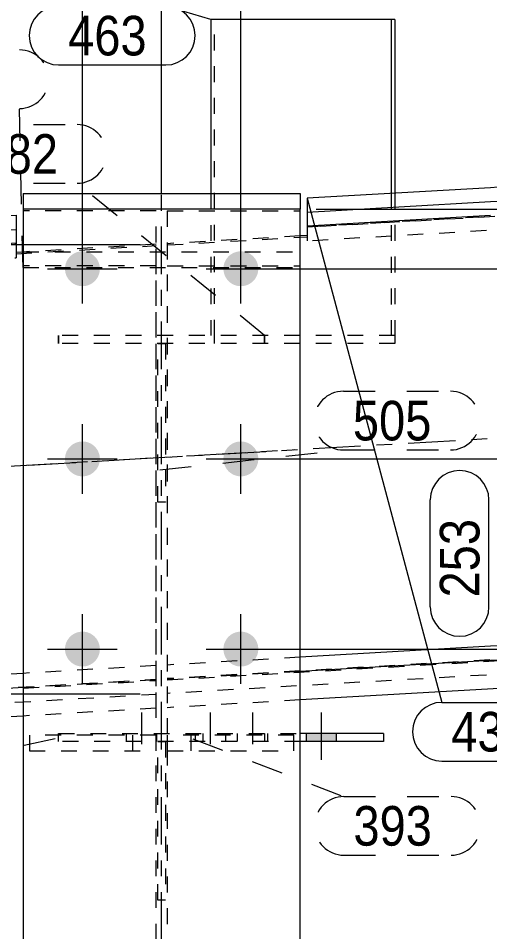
# Model space of a CAD drawing. Header units: millimetres. Extents: x 2 to 825, y 1 to 579.
# Drawn here: x 90.5 to 120.2, y 426.6 to 484.2 of the extents above; entities that cross this region are included whole.
import ezdxf

# ---------------------------------------------------------------- set-up
doc = ezdxf.new("R2010")
doc.units = ezdxf.units.MM
for name, pattern in [('XKITLINE00', [0]), ('XKITLINE01', [4, 1, -1, 1, -1]), ('XKITLINE02', [4, 2, -2]), ('XKITLINE03', [6, 3, -1, 1, -1])]:
    doc.linetypes.add(name, pattern=pattern)
for name, color, linetype, lineweight in [('Bolt', 3, 'Continuous', 0), ('Dimensions', 7, 'Continuous', 0), ('Part', 2, 'Continuous', 0), ('PartMark', 7, 'Continuous', 0)]:
    doc.layers.add(name, color=color, linetype=linetype, lineweight=lineweight)
doc.styles.add('ARIAL', font='ARIAL.TTF')

# ---------------------------------------------------------------- blocks, each defined once
blk = doc.blocks.new('*A49')
at = {"layer": 'Bolt'}
for points in [[(93.401, 468.436), (93.402, 468.463), (93.404, 468.49), (93.406, 468.517), (93.409, 468.544), (93.413, 468.571), (93.417, 468.597), (93.422, 468.624), (93.428, 468.65), (93.434, 468.676), (93.441, 468.703), (93.448, 468.729), (93.457, 468.754), (93.465, 468.78), (93.475, 468.805), (93.485, 468.83), (93.495, 468.855), (93.507, 468.88), (93.519, 468.904), (93.531, 468.928), (93.544, 468.951), (93.558, 468.975), (93.572, 468.998), (93.586, 469.02), (93.602, 469.043), (93.618, 469.064), (93.634, 469.086), (93.651, 469.107), (93.668, 469.128), (93.686, 469.148), (93.704, 469.168), (93.723, 469.187), (93.743, 469.206), (93.762, 469.224), (93.783, 469.242), (93.803, 469.26), (93.824, 469.276), (93.846, 469.293), (93.868, 469.309), (93.89, 469.324), (93.913, 469.339), (93.936, 469.353), (93.959, 469.366), (93.983, 469.379), (94.007, 469.392), (94.031, 469.404), (94.055, 469.415), (94.08, 469.425), (94.105, 469.435), (94.131, 469.445), (94.156, 469.454), (94.182, 469.462), (94.208, 469.469), (94.234, 469.476), (94.26, 469.482), (94.286, 469.488), (94.313, 469.493), (94.34, 469.497), (94.366, 469.501), (94.393, 469.504), (94.42, 469.506), (94.447, 469.508), (94.474, 469.509), (94.501, 469.509), (94.528, 469.509), (94.555, 469.508), (94.582, 469.506), (94.609, 469.504), (94.636, 469.501), (94.662, 469.497), (94.689, 469.493), (94.716, 469.488), (94.742, 469.482), (94.768, 469.476), (94.794, 469.469), (94.82, 469.462), (94.846, 469.454), (94.872, 469.445), (94.897, 469.435), (94.922, 469.425), (94.947, 469.415), (94.971, 469.404), (94.996, 469.392), (95.02, 469.379), (95.043, 469.366), (95.067, 469.353), (95.09, 469.339), (95.112, 469.324), (95.134, 469.309), (95.156, 469.293), (95.178, 469.276), (95.199, 469.26), (95.22, 469.242), (95.24, 469.224), (95.26, 469.206), (95.279, 469.187), (95.298, 469.168), (95.316, 469.148), (95.334, 469.128), (95.351, 469.107), (95.368, 469.086), (95.385, 469.064), (95.4, 469.043), (95.416, 469.02), (95.43, 468.998), (95.445, 468.975), (95.458, 468.951), (95.471, 468.928), (95.484, 468.904), (95.495, 468.88), (95.507, 468.855), (95.517, 468.83), (95.527, 468.805), (95.537, 468.78), (95.546, 468.754), (95.554, 468.729), (95.561, 468.703), (95.568, 468.676), (95.574, 468.65), (95.58, 468.624), (95.585, 468.597), (95.589, 468.571), (95.593, 468.544), (95.596, 468.517), (95.598, 468.49), (95.6, 468.463), (95.601, 468.436), (95.601, 468.409), (95.601, 468.382), (95.6, 468.355), (95.598, 468.328), (95.596, 468.301), (95.593, 468.275), (95.589, 468.248), (95.585, 468.221), (95.58, 468.195), (95.574, 468.168), (95.568, 468.142), (95.561, 468.116), (95.554, 468.09), (95.546, 468.064), (95.537, 468.039), (95.527, 468.013), (95.517, 467.988), (95.507, 467.963), (95.495, 467.939), (95.484, 467.915), (95.471, 467.891), (95.458, 467.867), (95.445, 467.844), (95.43, 467.821), (95.416, 467.798), (95.4, 467.776), (95.385, 467.754), (95.368, 467.732), (95.351, 467.711), (95.334, 467.691), (95.316, 467.67), (95.298, 467.651), (95.279, 467.631), (95.26, 467.613), (95.24, 467.594), (95.22, 467.576), (95.199, 467.559), (95.178, 467.542), (95.156, 467.526), (95.134, 467.51), (95.112, 467.495), (95.09, 467.48), (95.067, 467.466), (95.043, 467.452), (95.02, 467.439), (94.996, 467.427), (94.971, 467.415), (94.947, 467.404), (94.922, 467.393), (94.897, 467.383), (94.872, 467.374), (94.846, 467.365), (94.82, 467.357), (94.794, 467.349), (94.768, 467.342), (94.742, 467.336), (94.716, 467.33), (94.689, 467.325), (94.662, 467.321), (94.636, 467.317), (94.609, 467.314), (94.582, 467.312), (94.555, 467.311), (94.528, 467.31), (94.501, 467.309), (94.474, 467.31), (94.447, 467.311), (94.42, 467.312), (94.393, 467.314), (94.366, 467.317), (94.34, 467.321), (94.313, 467.325), (94.286, 467.33), (94.26, 467.336), (94.234, 467.342), (94.208, 467.349), (94.182, 467.357), (94.156, 467.365), (94.131, 467.374), (94.105, 467.383), (94.08, 467.393), (94.055, 467.404), (94.031, 467.415), (94.007, 467.427), (93.983, 467.439), (93.959, 467.452), (93.936, 467.466), (93.913, 467.48), (93.89, 467.495), (93.868, 467.51), (93.846, 467.526), (93.824, 467.542), (93.803, 467.559), (93.783, 467.576), (93.762, 467.594), (93.743, 467.613), (93.723, 467.631), (93.704, 467.651), (93.686, 467.67), (93.668, 467.691), (93.651, 467.711), (93.634, 467.732), (93.618, 467.754), (93.602, 467.776), (93.586, 467.798), (93.572, 467.821), (93.558, 467.844), (93.544, 467.867), (93.531, 467.891), (93.519, 467.915), (93.507, 467.939), (93.495, 467.963), (93.485, 467.988), (93.475, 468.013), (93.465, 468.039), (93.457, 468.064), (93.448, 468.09), (93.441, 468.116), (93.434, 468.142), (93.428, 468.168), (93.422, 468.195), (93.417, 468.221), (93.413, 468.248), (93.409, 468.275), (93.406, 468.301), (93.404, 468.328), (93.402, 468.355), (93.401, 468.382), (93.401, 468.409)], [(103.401, 468.436), (103.402, 468.463), (103.404, 468.49), (103.406, 468.517), (103.409, 468.544), (103.413, 468.571), (103.417, 468.597), (103.422, 468.624), (103.428, 468.65), (103.434, 468.676), (103.441, 468.703), (103.448, 468.729), (103.457, 468.754), (103.465, 468.78), (103.475, 468.805), (103.485, 468.83), (103.495, 468.855), (103.507, 468.88), (103.519, 468.904), (103.531, 468.928), (103.544, 468.951), (103.558, 468.975), (103.572, 468.998), (103.586, 469.02), (103.602, 469.043), (103.618, 469.064), (103.634, 469.086), (103.651, 469.107), (103.668, 469.128), (103.686, 469.148), (103.704, 469.168), (103.723, 469.187), (103.743, 469.206), (103.762, 469.224), (103.783, 469.242), (103.803, 469.26), (103.824, 469.276), (103.846, 469.293), (103.868, 469.309), (103.89, 469.324), (103.913, 469.339), (103.936, 469.353), (103.959, 469.366), (103.983, 469.379), (104.007, 469.392), (104.031, 469.404), (104.055, 469.415), (104.08, 469.425), (104.105, 469.435), (104.131, 469.445), (104.156, 469.454), (104.182, 469.462), (104.208, 469.469), (104.234, 469.476), (104.26, 469.482), (104.286, 469.488), (104.313, 469.493), (104.34, 469.497), (104.366, 469.501), (104.393, 469.504), (104.42, 469.506), (104.447, 469.508), (104.474, 469.509), (104.501, 469.509), (104.528, 469.509), (104.555, 469.508), (104.582, 469.506), (104.609, 469.504), (104.636, 469.501), (104.662, 469.497), (104.689, 469.493), (104.716, 469.488), (104.742, 469.482), (104.768, 469.476), (104.794, 469.469), (104.82, 469.462), (104.846, 469.454), (104.872, 469.445), (104.897, 469.435), (104.922, 469.425), (104.947, 469.415), (104.971, 469.404), (104.996, 469.392), (105.02, 469.379), (105.043, 469.366), (105.067, 469.353), (105.09, 469.339), (105.112, 469.324), (105.134, 469.309), (105.156, 469.293), (105.178, 469.276), (105.199, 469.26), (105.22, 469.242), (105.24, 469.224), (105.26, 469.206), (105.279, 469.187), (105.298, 469.168), (105.316, 469.148), (105.334, 469.128), (105.351, 469.107), (105.368, 469.086), (105.385, 469.064), (105.4, 469.043), (105.416, 469.02), (105.43, 468.998), (105.445, 468.975), (105.458, 468.951), (105.471, 468.928), (105.484, 468.904), (105.495, 468.88), (105.507, 468.855), (105.517, 468.83), (105.527, 468.805), (105.537, 468.78), (105.546, 468.754), (105.554, 468.729), (105.561, 468.703), (105.568, 468.676), (105.574, 468.65), (105.58, 468.624), (105.585, 468.597), (105.589, 468.571), (105.593, 468.544), (105.596, 468.517), (105.598, 468.49), (105.6, 468.463), (105.601, 468.436), (105.601, 468.409), (105.601, 468.382), (105.6, 468.355), (105.598, 468.328), (105.596, 468.301), (105.593, 468.275), (105.589, 468.248), (105.585, 468.221), (105.58, 468.195), (105.574, 468.168), (105.568, 468.142), (105.561, 468.116), (105.554, 468.09), (105.546, 468.064), (105.537, 468.039), (105.527, 468.013), (105.517, 467.988), (105.507, 467.963), (105.495, 467.939), (105.484, 467.915), (105.471, 467.891), (105.458, 467.867), (105.445, 467.844), (105.43, 467.821), (105.416, 467.798), (105.4, 467.776), (105.385, 467.754), (105.368, 467.732), (105.351, 467.711), (105.334, 467.691), (105.316, 467.67), (105.298, 467.651), (105.279, 467.631), (105.26, 467.613), (105.24, 467.594), (105.22, 467.576), (105.199, 467.559), (105.178, 467.542), (105.156, 467.526), (105.134, 467.51), (105.112, 467.495), (105.09, 467.48), (105.067, 467.466), (105.043, 467.452), (105.02, 467.439), (104.996, 467.427), (104.971, 467.415), (104.947, 467.404), (104.922, 467.393), (104.897, 467.383), (104.872, 467.374), (104.846, 467.365), (104.82, 467.357), (104.794, 467.349), (104.768, 467.342), (104.742, 467.336), (104.716, 467.33), (104.689, 467.325), (104.662, 467.321), (104.636, 467.317), (104.609, 467.314), (104.582, 467.312), (104.555, 467.311), (104.528, 467.31), (104.501, 467.309), (104.474, 467.31), (104.447, 467.311), (104.42, 467.312), (104.393, 467.314), (104.366, 467.317), (104.34, 467.321), (104.313, 467.325), (104.286, 467.33), (104.26, 467.336), (104.234, 467.342), (104.208, 467.349), (104.182, 467.357), (104.156, 467.365), (104.131, 467.374), (104.105, 467.383), (104.08, 467.393), (104.055, 467.404), (104.031, 467.415), (104.007, 467.427), (103.983, 467.439), (103.959, 467.452), (103.936, 467.466), (103.913, 467.48), (103.89, 467.495), (103.868, 467.51), (103.846, 467.526), (103.824, 467.542), (103.803, 467.559), (103.783, 467.576), (103.762, 467.594), (103.743, 467.613), (103.723, 467.631), (103.704, 467.651), (103.686, 467.67), (103.668, 467.691), (103.651, 467.711), (103.634, 467.732), (103.618, 467.754), (103.602, 467.776), (103.586, 467.798), (103.572, 467.821), (103.558, 467.844), (103.544, 467.867), (103.531, 467.891), (103.519, 467.915), (103.507, 467.939), (103.495, 467.963), (103.485, 467.988), (103.475, 468.013), (103.465, 468.039), (103.457, 468.064), (103.448, 468.09), (103.441, 468.116), (103.434, 468.142), (103.428, 468.168), (103.422, 468.195), (103.417, 468.221), (103.413, 468.248), (103.409, 468.275), (103.406, 468.301), (103.404, 468.328), (103.402, 468.355), (103.401, 468.382), (103.401, 468.409)], [(93.401, 456.436), (93.402, 456.463), (93.404, 456.49), (93.406, 456.517), (93.409, 456.544), (93.413, 456.571), (93.417, 456.597), (93.422, 456.624), (93.428, 456.65), (93.434, 456.676), (93.441, 456.703), (93.448, 456.729), (93.457, 456.754), (93.465, 456.78), (93.475, 456.805), (93.485, 456.83), (93.495, 456.855), (93.507, 456.88), (93.519, 456.904), (93.531, 456.928), (93.544, 456.951), (93.558, 456.975), (93.572, 456.998), (93.586, 457.02), (93.602, 457.043), (93.618, 457.064), (93.634, 457.086), (93.651, 457.107), (93.668, 457.128), (93.686, 457.148), (93.704, 457.168), (93.723, 457.187), (93.743, 457.206), (93.762, 457.224), (93.783, 457.242), (93.803, 457.26), (93.824, 457.276), (93.846, 457.293), (93.868, 457.309), (93.89, 457.324), (93.913, 457.339), (93.936, 457.353), (93.959, 457.366), (93.983, 457.379), (94.007, 457.392), (94.031, 457.404), (94.055, 457.415), (94.08, 457.425), (94.105, 457.435), (94.131, 457.445), (94.156, 457.454), (94.182, 457.462), (94.208, 457.469), (94.234, 457.476), (94.26, 457.482), (94.286, 457.488), (94.313, 457.493), (94.34, 457.497), (94.366, 457.501), (94.393, 457.504), (94.42, 457.506), (94.447, 457.508), (94.474, 457.509), (94.501, 457.509), (94.528, 457.509), (94.555, 457.508), (94.582, 457.506), (94.609, 457.504), (94.636, 457.501), (94.662, 457.497), (94.689, 457.493), (94.716, 457.488), (94.742, 457.482), (94.768, 457.476), (94.794, 457.469), (94.82, 457.462), (94.846, 457.454), (94.872, 457.445), (94.897, 457.435), (94.922, 457.425), (94.947, 457.415), (94.971, 457.404), (94.996, 457.392), (95.02, 457.379), (95.043, 457.366), (95.067, 457.353), (95.09, 457.339), (95.112, 457.324), (95.134, 457.309), (95.156, 457.293), (95.178, 457.276), (95.199, 457.26), (95.22, 457.242), (95.24, 457.224), (95.26, 457.206), (95.279, 457.187), (95.298, 457.168), (95.316, 457.148), (95.334, 457.128), (95.351, 457.107), (95.368, 457.086), (95.385, 457.064), (95.4, 457.043), (95.416, 457.02), (95.43, 456.998), (95.445, 456.975), (95.458, 456.951), (95.471, 456.928), (95.484, 456.904), (95.495, 456.88), (95.507, 456.855), (95.517, 456.83), (95.527, 456.805), (95.537, 456.78), (95.546, 456.754), (95.554, 456.729), (95.561, 456.703), (95.568, 456.676), (95.574, 456.65), (95.58, 456.624), (95.585, 456.597), (95.589, 456.571), (95.593, 456.544), (95.596, 456.517), (95.598, 456.49), (95.6, 456.463), (95.601, 456.436), (95.601, 456.409), (95.601, 456.382), (95.6, 456.355), (95.598, 456.328), (95.596, 456.301), (95.593, 456.275), (95.589, 456.248), (95.585, 456.221), (95.58, 456.195), (95.574, 456.168), (95.568, 456.142), (95.561, 456.116), (95.554, 456.09), (95.546, 456.064), (95.537, 456.039), (95.527, 456.013), (95.517, 455.988), (95.507, 455.963), (95.495, 455.939), (95.484, 455.915), (95.471, 455.891), (95.458, 455.867), (95.445, 455.844), (95.43, 455.821), (95.416, 455.798), (95.4, 455.776), (95.385, 455.754), (95.368, 455.732), (95.351, 455.711), (95.334, 455.691), (95.316, 455.67), (95.298, 455.651), (95.279, 455.631), (95.26, 455.613), (95.24, 455.594), (95.22, 455.576), (95.199, 455.559), (95.178, 455.542), (95.156, 455.526), (95.134, 455.51), (95.112, 455.495), (95.09, 455.48), (95.067, 455.466), (95.043, 455.452), (95.02, 455.439), (94.996, 455.427), (94.971, 455.415), (94.947, 455.404), (94.922, 455.393), (94.897, 455.383), (94.872, 455.374), (94.846, 455.365), (94.82, 455.357), (94.794, 455.349), (94.768, 455.342), (94.742, 455.336), (94.716, 455.33), (94.689, 455.325), (94.662, 455.321), (94.636, 455.317), (94.609, 455.314), (94.582, 455.312), (94.555, 455.311), (94.528, 455.31), (94.501, 455.309), (94.474, 455.31), (94.447, 455.311), (94.42, 455.312), (94.393, 455.314), (94.366, 455.317), (94.34, 455.321), (94.313, 455.325), (94.286, 455.33), (94.26, 455.336), (94.234, 455.342), (94.208, 455.349), (94.182, 455.357), (94.156, 455.365), (94.131, 455.374), (94.105, 455.383), (94.08, 455.393), (94.055, 455.404), (94.031, 455.415), (94.007, 455.427), (93.983, 455.439), (93.959, 455.452), (93.936, 455.466), (93.913, 455.48), (93.89, 455.495), (93.868, 455.51), (93.846, 455.526), (93.824, 455.542), (93.803, 455.559), (93.783, 455.576), (93.762, 455.594), (93.743, 455.613), (93.723, 455.631), (93.704, 455.651), (93.686, 455.67), (93.668, 455.691), (93.651, 455.711), (93.634, 455.732), (93.618, 455.754), (93.602, 455.776), (93.586, 455.798), (93.572, 455.821), (93.558, 455.844), (93.544, 455.867), (93.531, 455.891), (93.519, 455.915), (93.507, 455.939), (93.495, 455.963), (93.485, 455.988), (93.475, 456.013), (93.465, 456.039), (93.457, 456.064), (93.448, 456.09), (93.441, 456.116), (93.434, 456.142), (93.428, 456.168), (93.422, 456.195), (93.417, 456.221), (93.413, 456.248), (93.409, 456.275), (93.406, 456.301), (93.404, 456.328), (93.402, 456.355), (93.401, 456.382), (93.401, 456.409)], [(103.401, 456.436), (103.402, 456.463), (103.404, 456.49), (103.406, 456.517), (103.409, 456.544), (103.413, 456.571), (103.417, 456.597), (103.422, 456.624), (103.428, 456.65), (103.434, 456.676), (103.441, 456.703), (103.448, 456.729), (103.457, 456.754), (103.465, 456.78), (103.475, 456.805), (103.485, 456.83), (103.495, 456.855), (103.507, 456.88), (103.519, 456.904), (103.531, 456.928), (103.544, 456.951), (103.558, 456.975), (103.572, 456.998), (103.586, 457.02), (103.602, 457.043), (103.618, 457.064), (103.634, 457.086), (103.651, 457.107), (103.668, 457.128), (103.686, 457.148), (103.704, 457.168), (103.723, 457.187), (103.743, 457.206), (103.762, 457.224), (103.783, 457.242), (103.803, 457.26), (103.824, 457.276), (103.846, 457.293), (103.868, 457.309), (103.89, 457.324), (103.913, 457.339), (103.936, 457.353), (103.959, 457.366), (103.983, 457.379), (104.007, 457.392), (104.031, 457.404), (104.055, 457.415), (104.08, 457.425), (104.105, 457.435), (104.131, 457.445), (104.156, 457.454), (104.182, 457.462), (104.208, 457.469), (104.234, 457.476), (104.26, 457.482), (104.286, 457.488), (104.313, 457.493), (104.34, 457.497), (104.366, 457.501), (104.393, 457.504), (104.42, 457.506), (104.447, 457.508), (104.474, 457.509), (104.501, 457.509), (104.528, 457.509), (104.555, 457.508), (104.582, 457.506), (104.609, 457.504), (104.636, 457.501), (104.662, 457.497), (104.689, 457.493), (104.716, 457.488), (104.742, 457.482), (104.768, 457.476), (104.794, 457.469), (104.82, 457.462), (104.846, 457.454), (104.872, 457.445), (104.897, 457.435), (104.922, 457.425), (104.947, 457.415), (104.971, 457.404), (104.996, 457.392), (105.02, 457.379), (105.043, 457.366), (105.067, 457.353), (105.09, 457.339), (105.112, 457.324), (105.134, 457.309), (105.156, 457.293), (105.178, 457.276), (105.199, 457.26), (105.22, 457.242), (105.24, 457.224), (105.26, 457.206), (105.279, 457.187), (105.298, 457.168), (105.316, 457.148), (105.334, 457.128), (105.351, 457.107), (105.368, 457.086), (105.385, 457.064), (105.4, 457.043), (105.416, 457.02), (105.43, 456.998), (105.445, 456.975), (105.458, 456.951), (105.471, 456.928), (105.484, 456.904), (105.495, 456.88), (105.507, 456.855), (105.517, 456.83), (105.527, 456.805), (105.537, 456.78), (105.546, 456.754), (105.554, 456.729), (105.561, 456.703), (105.568, 456.676), (105.574, 456.65), (105.58, 456.624), (105.585, 456.597), (105.589, 456.571), (105.593, 456.544), (105.596, 456.517), (105.598, 456.49), (105.6, 456.463), (105.601, 456.436), (105.601, 456.409), (105.601, 456.382), (105.6, 456.355), (105.598, 456.328), (105.596, 456.301), (105.593, 456.275), (105.589, 456.248), (105.585, 456.221), (105.58, 456.195), (105.574, 456.168), (105.568, 456.142), (105.561, 456.116), (105.554, 456.09), (105.546, 456.064), (105.537, 456.039), (105.527, 456.013), (105.517, 455.988), (105.507, 455.963), (105.495, 455.939), (105.484, 455.915), (105.471, 455.891), (105.458, 455.867), (105.445, 455.844), (105.43, 455.821), (105.416, 455.798), (105.4, 455.776), (105.385, 455.754), (105.368, 455.732), (105.351, 455.711), (105.334, 455.691), (105.316, 455.67), (105.298, 455.651), (105.279, 455.631), (105.26, 455.613), (105.24, 455.594), (105.22, 455.576), (105.199, 455.559), (105.178, 455.542), (105.156, 455.526), (105.134, 455.51), (105.112, 455.495), (105.09, 455.48), (105.067, 455.466), (105.043, 455.452), (105.02, 455.439), (104.996, 455.427), (104.971, 455.415), (104.947, 455.404), (104.922, 455.393), (104.897, 455.383), (104.872, 455.374), (104.846, 455.365), (104.82, 455.357), (104.794, 455.349), (104.768, 455.342), (104.742, 455.336), (104.716, 455.33), (104.689, 455.325), (104.662, 455.321), (104.636, 455.317), (104.609, 455.314), (104.582, 455.312), (104.555, 455.311), (104.528, 455.31), (104.501, 455.309), (104.474, 455.31), (104.447, 455.311), (104.42, 455.312), (104.393, 455.314), (104.366, 455.317), (104.34, 455.321), (104.313, 455.325), (104.286, 455.33), (104.26, 455.336), (104.234, 455.342), (104.208, 455.349), (104.182, 455.357), (104.156, 455.365), (104.131, 455.374), (104.105, 455.383), (104.08, 455.393), (104.055, 455.404), (104.031, 455.415), (104.007, 455.427), (103.983, 455.439), (103.959, 455.452), (103.936, 455.466), (103.913, 455.48), (103.89, 455.495), (103.868, 455.51), (103.846, 455.526), (103.824, 455.542), (103.803, 455.559), (103.783, 455.576), (103.762, 455.594), (103.743, 455.613), (103.723, 455.631), (103.704, 455.651), (103.686, 455.67), (103.668, 455.691), (103.651, 455.711), (103.634, 455.732), (103.618, 455.754), (103.602, 455.776), (103.586, 455.798), (103.572, 455.821), (103.558, 455.844), (103.544, 455.867), (103.531, 455.891), (103.519, 455.915), (103.507, 455.939), (103.495, 455.963), (103.485, 455.988), (103.475, 456.013), (103.465, 456.039), (103.457, 456.064), (103.448, 456.09), (103.441, 456.116), (103.434, 456.142), (103.428, 456.168), (103.422, 456.195), (103.417, 456.221), (103.413, 456.248), (103.409, 456.275), (103.406, 456.301), (103.404, 456.328), (103.402, 456.355), (103.401, 456.382), (103.401, 456.409)], [(93.401, 444.436), (93.402, 444.463), (93.404, 444.49), (93.406, 444.517), (93.409, 444.544), (93.413, 444.571), (93.417, 444.597), (93.422, 444.624), (93.428, 444.65), (93.434, 444.676), (93.441, 444.703), (93.448, 444.729), (93.457, 444.754), (93.465, 444.78), (93.475, 444.805), (93.485, 444.83), (93.495, 444.855), (93.507, 444.88), (93.519, 444.904), (93.531, 444.928), (93.544, 444.951), (93.558, 444.975), (93.572, 444.998), (93.586, 445.02), (93.602, 445.043), (93.618, 445.064), (93.634, 445.086), (93.651, 445.107), (93.668, 445.128), (93.686, 445.148), (93.704, 445.168), (93.723, 445.187), (93.743, 445.206), (93.762, 445.224), (93.783, 445.242), (93.803, 445.26), (93.824, 445.276), (93.846, 445.293), (93.868, 445.309), (93.89, 445.324), (93.913, 445.339), (93.936, 445.353), (93.959, 445.366), (93.983, 445.379), (94.007, 445.392), (94.031, 445.404), (94.055, 445.415), (94.08, 445.425), (94.105, 445.435), (94.131, 445.445), (94.156, 445.454), (94.182, 445.462), (94.208, 445.469), (94.234, 445.476), (94.26, 445.482), (94.286, 445.488), (94.313, 445.493), (94.34, 445.497), (94.366, 445.501), (94.393, 445.504), (94.42, 445.506), (94.447, 445.508), (94.474, 445.509), (94.501, 445.509), (94.528, 445.509), (94.555, 445.508), (94.582, 445.506), (94.609, 445.504), (94.636, 445.501), (94.662, 445.497), (94.689, 445.493), (94.716, 445.488), (94.742, 445.482), (94.768, 445.476), (94.794, 445.469), (94.82, 445.462), (94.846, 445.454), (94.872, 445.445), (94.897, 445.435), (94.922, 445.425), (94.947, 445.415), (94.971, 445.404), (94.996, 445.392), (95.02, 445.379), (95.043, 445.366), (95.067, 445.353), (95.09, 445.339), (95.112, 445.324), (95.134, 445.309), (95.156, 445.293), (95.178, 445.276), (95.199, 445.26), (95.22, 445.242), (95.24, 445.224), (95.26, 445.206), (95.279, 445.187), (95.298, 445.168), (95.316, 445.148), (95.334, 445.128), (95.351, 445.107), (95.368, 445.086), (95.385, 445.064), (95.4, 445.043), (95.416, 445.02), (95.43, 444.998), (95.445, 444.975), (95.458, 444.951), (95.471, 444.928), (95.484, 444.904), (95.495, 444.88), (95.507, 444.855), (95.517, 444.83), (95.527, 444.805), (95.537, 444.78), (95.546, 444.754), (95.554, 444.729), (95.561, 444.703), (95.568, 444.676), (95.574, 444.65), (95.58, 444.624), (95.585, 444.597), (95.589, 444.571), (95.593, 444.544), (95.596, 444.517), (95.598, 444.49), (95.6, 444.463), (95.601, 444.436), (95.601, 444.409), (95.601, 444.382), (95.6, 444.355), (95.598, 444.328), (95.596, 444.301), (95.593, 444.275), (95.589, 444.248), (95.585, 444.221), (95.58, 444.195), (95.574, 444.168), (95.568, 444.142), (95.561, 444.116), (95.554, 444.09), (95.546, 444.064), (95.537, 444.039), (95.527, 444.013), (95.517, 443.988), (95.507, 443.963), (95.495, 443.939), (95.484, 443.915), (95.471, 443.891), (95.458, 443.867), (95.445, 443.844), (95.43, 443.821), (95.416, 443.798), (95.4, 443.776), (95.385, 443.754), (95.368, 443.732), (95.351, 443.711), (95.334, 443.691), (95.316, 443.67), (95.298, 443.651), (95.279, 443.631), (95.26, 443.613), (95.24, 443.594), (95.22, 443.576), (95.199, 443.559), (95.178, 443.542), (95.156, 443.526), (95.134, 443.51), (95.112, 443.495), (95.09, 443.48), (95.067, 443.466), (95.043, 443.452), (95.02, 443.439), (94.996, 443.427), (94.971, 443.415), (94.947, 443.404), (94.922, 443.393), (94.897, 443.383), (94.872, 443.374), (94.846, 443.365), (94.82, 443.357), (94.794, 443.349), (94.768, 443.342), (94.742, 443.336), (94.716, 443.33), (94.689, 443.325), (94.662, 443.321), (94.636, 443.317), (94.609, 443.314), (94.582, 443.312), (94.555, 443.311), (94.528, 443.31), (94.501, 443.309), (94.474, 443.31), (94.447, 443.311), (94.42, 443.312), (94.393, 443.314), (94.366, 443.317), (94.34, 443.321), (94.313, 443.325), (94.286, 443.33), (94.26, 443.336), (94.234, 443.342), (94.208, 443.349), (94.182, 443.357), (94.156, 443.365), (94.131, 443.374), (94.105, 443.383), (94.08, 443.393), (94.055, 443.404), (94.031, 443.415), (94.007, 443.427), (93.983, 443.439), (93.959, 443.452), (93.936, 443.466), (93.913, 443.48), (93.89, 443.495), (93.868, 443.51), (93.846, 443.526), (93.824, 443.542), (93.803, 443.559), (93.783, 443.576), (93.762, 443.594), (93.743, 443.613), (93.723, 443.631), (93.704, 443.651), (93.686, 443.67), (93.668, 443.691), (93.651, 443.711), (93.634, 443.732), (93.618, 443.754), (93.602, 443.776), (93.586, 443.798), (93.572, 443.821), (93.558, 443.844), (93.544, 443.867), (93.531, 443.891), (93.519, 443.915), (93.507, 443.939), (93.495, 443.963), (93.485, 443.988), (93.475, 444.013), (93.465, 444.039), (93.457, 444.064), (93.448, 444.09), (93.441, 444.116), (93.434, 444.142), (93.428, 444.168), (93.422, 444.195), (93.417, 444.221), (93.413, 444.248), (93.409, 444.275), (93.406, 444.301), (93.404, 444.328), (93.402, 444.355), (93.401, 444.382), (93.401, 444.409)], [(103.401, 444.436), (103.402, 444.463), (103.404, 444.49), (103.406, 444.517), (103.409, 444.544), (103.413, 444.571), (103.417, 444.597), (103.422, 444.624), (103.428, 444.65), (103.434, 444.676), (103.441, 444.703), (103.448, 444.729), (103.457, 444.754), (103.465, 444.78), (103.475, 444.805), (103.485, 444.83), (103.495, 444.855), (103.507, 444.88), (103.519, 444.904), (103.531, 444.928), (103.544, 444.951), (103.558, 444.975), (103.572, 444.998), (103.586, 445.02), (103.602, 445.043), (103.618, 445.064), (103.634, 445.086), (103.651, 445.107), (103.668, 445.128), (103.686, 445.148), (103.704, 445.168), (103.723, 445.187), (103.743, 445.206), (103.762, 445.224), (103.783, 445.242), (103.803, 445.26), (103.824, 445.276), (103.846, 445.293), (103.868, 445.309), (103.89, 445.324), (103.913, 445.339), (103.936, 445.353), (103.959, 445.366), (103.983, 445.379), (104.007, 445.392), (104.031, 445.404), (104.055, 445.415), (104.08, 445.425), (104.105, 445.435), (104.131, 445.445), (104.156, 445.454), (104.182, 445.462), (104.208, 445.469), (104.234, 445.476), (104.26, 445.482), (104.286, 445.488), (104.313, 445.493), (104.34, 445.497), (104.366, 445.501), (104.393, 445.504), (104.42, 445.506), (104.447, 445.508), (104.474, 445.509), (104.501, 445.509), (104.528, 445.509), (104.555, 445.508), (104.582, 445.506), (104.609, 445.504), (104.636, 445.501), (104.662, 445.497), (104.689, 445.493), (104.716, 445.488), (104.742, 445.482), (104.768, 445.476), (104.794, 445.469), (104.82, 445.462), (104.846, 445.454), (104.872, 445.445), (104.897, 445.435), (104.922, 445.425), (104.947, 445.415), (104.971, 445.404), (104.996, 445.392), (105.02, 445.379), (105.043, 445.366), (105.067, 445.353), (105.09, 445.339), (105.112, 445.324), (105.134, 445.309), (105.156, 445.293), (105.178, 445.276), (105.199, 445.26), (105.22, 445.242), (105.24, 445.224), (105.26, 445.206), (105.279, 445.187), (105.298, 445.168), (105.316, 445.148), (105.334, 445.128), (105.351, 445.107), (105.368, 445.086), (105.385, 445.064), (105.4, 445.043), (105.416, 445.02), (105.43, 444.998), (105.445, 444.975), (105.458, 444.951), (105.471, 444.928), (105.484, 444.904), (105.495, 444.88), (105.507, 444.855), (105.517, 444.83), (105.527, 444.805), (105.537, 444.78), (105.546, 444.754), (105.554, 444.729), (105.561, 444.703), (105.568, 444.676), (105.574, 444.65), (105.58, 444.624), (105.585, 444.597), (105.589, 444.571), (105.593, 444.544), (105.596, 444.517), (105.598, 444.49), (105.6, 444.463), (105.601, 444.436), (105.601, 444.409), (105.601, 444.382), (105.6, 444.355), (105.598, 444.328), (105.596, 444.301), (105.593, 444.275), (105.589, 444.248), (105.585, 444.221), (105.58, 444.195), (105.574, 444.168), (105.568, 444.142), (105.561, 444.116), (105.554, 444.09), (105.546, 444.064), (105.537, 444.039), (105.527, 444.013), (105.517, 443.988), (105.507, 443.963), (105.495, 443.939), (105.484, 443.915), (105.471, 443.891), (105.458, 443.867), (105.445, 443.844), (105.43, 443.821), (105.416, 443.798), (105.4, 443.776), (105.385, 443.754), (105.368, 443.732), (105.351, 443.711), (105.334, 443.691), (105.316, 443.67), (105.298, 443.651), (105.279, 443.631), (105.26, 443.613), (105.24, 443.594), (105.22, 443.576), (105.199, 443.559), (105.178, 443.542), (105.156, 443.526), (105.134, 443.51), (105.112, 443.495), (105.09, 443.48), (105.067, 443.466), (105.043, 443.452), (105.02, 443.439), (104.996, 443.427), (104.971, 443.415), (104.947, 443.404), (104.922, 443.393), (104.897, 443.383), (104.872, 443.374), (104.846, 443.365), (104.82, 443.357), (104.794, 443.349), (104.768, 443.342), (104.742, 443.336), (104.716, 443.33), (104.689, 443.325), (104.662, 443.321), (104.636, 443.317), (104.609, 443.314), (104.582, 443.312), (104.555, 443.311), (104.528, 443.31), (104.501, 443.309), (104.474, 443.31), (104.447, 443.311), (104.42, 443.312), (104.393, 443.314), (104.366, 443.317), (104.34, 443.321), (104.313, 443.325), (104.286, 443.33), (104.26, 443.336), (104.234, 443.342), (104.208, 443.349), (104.182, 443.357), (104.156, 443.365), (104.131, 443.374), (104.105, 443.383), (104.08, 443.393), (104.055, 443.404), (104.031, 443.415), (104.007, 443.427), (103.983, 443.439), (103.959, 443.452), (103.936, 443.466), (103.913, 443.48), (103.89, 443.495), (103.868, 443.51), (103.846, 443.526), (103.824, 443.542), (103.803, 443.559), (103.783, 443.576), (103.762, 443.594), (103.743, 443.613), (103.723, 443.631), (103.704, 443.651), (103.686, 443.67), (103.668, 443.691), (103.651, 443.711), (103.634, 443.732), (103.618, 443.754), (103.602, 443.776), (103.586, 443.798), (103.572, 443.821), (103.558, 443.844), (103.544, 443.867), (103.531, 443.891), (103.519, 443.915), (103.507, 443.939), (103.495, 443.963), (103.485, 443.988), (103.475, 444.013), (103.465, 444.039), (103.457, 444.064), (103.448, 444.09), (103.441, 444.116), (103.434, 444.142), (103.428, 444.168), (103.422, 444.195), (103.417, 444.221), (103.413, 444.248), (103.409, 444.275), (103.406, 444.301), (103.404, 444.328), (103.402, 444.355), (103.401, 444.382), (103.401, 444.409)]]:
    blk.add_hatch(color=3, dxfattribs=at).paths.add_polyline_path(points, flags=17)
at = {"layer": 'Bolt', "color": 3, "linetype": 'XKITLINE00', "lineweight": 0}
for p, q in [((94.501, 466.209), (94.501, 470.609)), ((104.501, 466.209), (104.501, 470.609)), ((92.301, 468.409), (96.701, 468.409)), ((102.301, 468.409), (106.701, 468.409)), ((94.501, 454.209), (94.501, 458.609)), ((104.501, 454.209), (104.501, 458.609)), ((92.301, 456.409), (96.701, 456.409)), ((102.301, 456.409), (106.701, 456.409)), ((94.501, 442.209), (94.501, 446.609)), ((104.501, 442.209), (104.501, 446.609)), ((92.301, 444.409), (96.701, 444.409)), ((102.301, 444.409), (106.701, 444.409))]:
    blk.add_line(p, q, dxfattribs=at)
blk = doc.blocks.new('*A55')
at = {"layer": 'Bolt'}
blk.add_hatch(color=3, dxfattribs=at).paths.add_polyline_path([(110.526, 439.072), (110.526, 438.572), (108.624, 438.572), (108.624, 439.072)], flags=17)
at = {"layer": 'Bolt', "color": 3, "linetype": 'XKITLINE02', "lineweight": 0}
for p, q in [((98.222, 440.412), (98.222, 437.412)), ((102.571, 440.412), (102.571, 437.412)), ((105.226, 440.412), (105.226, 437.412)), ((97.271, 439.072), (97.271, 438.572)), ((99.173, 439.072), (99.173, 438.572)), ((101.62, 439.072), (101.62, 438.572)), ((103.523, 439.072), (103.523, 438.572)), ((104.275, 439.072), (104.275, 438.572)), ((106.177, 439.072), (106.177, 438.572))]:
    blk.add_line(p, q, dxfattribs=at)
at = {"layer": 'Bolt', "color": 3, "linetype": 'XKITLINE00', "lineweight": 0}
for p, q in [((109.575, 440.412), (109.575, 437.412)), ((108.624, 439.072), (108.624, 438.572)), ((110.526, 439.072), (110.526, 438.572))]:
    blk.add_line(p, q, dxfattribs=at)
blk = doc.blocks.new('*A58')
at = {"layer": 'Part', "color": 7, "linetype": 'XKITLINE03', "lineweight": 0}
blk.add_line((99.501, 384.072), (99.501, 480.326), dxfattribs=at)
at = {"layer": 'Part', "color": 2, "linetype": 'XKITLINE00', "lineweight": 0}
for p, q in [((108.251, 472.172), (90.751, 472.172)), ((90.751, 472.172), (90.751, 384.072)), ((108.251, 384.072), (108.251, 472.172))]:
    blk.add_line(p, q, dxfattribs=at)
at = {"layer": 'Part', "color": 7, "linetype": 'XKITLINE01', "lineweight": 0}
for p, q in [((99.151, 472.056), (90.751, 472.056)), ((99.151, 384.072), (99.151, 472.056)), ((99.851, 472.056), (99.851, 384.072)), ((99.851, 472.056), (108.251, 472.056)), ((99.151, 468.596), (90.751, 468.596)), ((90.751, 468.48), (108.251, 468.48)), ((99.851, 468.596), (108.251, 468.596))]:
    blk.add_line(p, q, dxfattribs=at)
blk = doc.blocks.new('*A59')
at = {"layer": 'Part', "color": 7, "linetype": 'XKITLINE01', "lineweight": 0}
for p, q in [((114.227, 464.19), (93.001, 464.19)), ((93.001, 464.19), (93.001, 463.69)), ((93.001, 463.69), (93.001, 464.19)), ((102.846, 463.69), (102.846, 464.19)), ((106.001, 464.19), (106.001, 463.69)), ((106.001, 463.69), (106.001, 464.19)), ((114.227, 464.19), (114.227, 463.69)), ((114.227, 463.69), (93.001, 463.69))]:
    blk.add_line(p, q, dxfattribs=at)
blk = doc.blocks.new('*A60')
at = {"layer": 'Part', "color": 7, "linetype": 'XKITLINE01', "lineweight": 0}
for p, q in [((99.251, 453.69), (99.251, 463.691)), ((99.251, 463.691), (99.751, 463.691)), ((99.251, 463.69), (99.751, 463.69)), ((99.751, 463.691), (99.751, 453.69)), ((99.751, 453.69), (99.251, 453.69))]:
    blk.add_line(p, q, dxfattribs=at)
blk = doc.blocks.new('*A61')
at = {"layer": 'Part', "color": 2, "linetype": 'XKITLINE00', "lineweight": 0}
for p, q in [((114.227, 484.14), (102.604, 484.14)), ((102.604, 484.14), (102.604, 473.166)), ((113.985, 484.14), (113.985, 473.161)), ((114.227, 484.14), (114.227, 473.175))]:
    blk.add_line(p, q, dxfattribs=at)
at = {"layer": 'Part', "color": 7, "linetype": 'XKITLINE01', "lineweight": 0}
for p, q in [((102.846, 464.19), (102.846, 484.14)), ((102.604, 473.166), (102.604, 464.19)), ((113.985, 473.161), (113.985, 464.19)), ((114.227, 473.175), (114.227, 464.19)), ((114.227, 464.19), (102.604, 464.19))]:
    blk.add_line(p, q, dxfattribs=at)
blk = doc.blocks.new('*A62')
at = {"layer": 'Part', "color": 2, "linetype": 'XKITLINE00', "lineweight": 0}
for p, q in [((90.751, 473.166), (90.751, 472.172)), ((90.751, 473.166), (108.251, 473.166)), ((108.251, 473.166), (108.251, 472.172)), ((108.251, 472.172), (90.751, 472.172))]:
    blk.add_line(p, q, dxfattribs=at)
at = {"layer": 'Part', "color": 7, "linetype": 'XKITLINE01', "lineweight": 0}
for p, q in [((90.751, 472.172), (90.751, 468.48)), ((108.251, 468.48), (108.251, 472.172)), ((90.751, 469.474), (108.251, 469.474)), ((90.751, 468.48), (108.251, 468.48))]:
    blk.add_line(p, q, dxfattribs=at)
blk = doc.blocks.new('*A63')
at = {"layer": 'Part', "color": 7, "linetype": 'XKITLINE01', "lineweight": 0}
for p, q in [((107.851, 438.983), (99.851, 438.983)), ((99.851, 438.983), (99.851, 437.983)), ((101.351, 438.983), (101.351, 437.983)), ((107.851, 437.983), (107.851, 438.983)), ((99.851, 437.983), (107.851, 437.983))]:
    blk.add_line(p, q, dxfattribs=at)
blk = doc.blocks.new('*A64')
at = {"layer": 'Part', "color": 7, "linetype": 'XKITLINE01', "lineweight": 0}
for p, q in [((99.151, 438.983), (91.151, 438.983)), ((91.151, 438.983), (91.151, 437.983)), ((97.651, 438.983), (97.651, 437.983)), ((99.151, 437.983), (99.151, 438.983)), ((91.151, 437.983), (99.151, 437.983))]:
    blk.add_line(p, q, dxfattribs=at)
blk = doc.blocks.new('*A72')
at = {"layer": 'Part', "color": 7, "linetype": 'XKITLINE01', "lineweight": 0}
for p, q in [((99.251, 438.572), (99.751, 438.572)), ((99.251, 428.572), (99.251, 438.572)), ((99.251, 438.572), (99.751, 438.572)), ((99.751, 438.572), (99.751, 428.572)), ((99.751, 428.572), (99.251, 428.572))]:
    blk.add_line(p, q, dxfattribs=at)
blk = doc.blocks.new('*A73')
at = {"layer": 'Part', "color": 7, "linetype": 'XKITLINE01', "lineweight": 0}
for p, q in [((93.001, 438.572), (93.001, 439.072)), ((93.001, 439.072), (108.251, 439.072)), ((102.122, 438.572), (102.122, 439.072)), ((106.001, 439.072), (106.001, 438.572)), ((108.251, 438.572), (93.001, 438.572))]:
    blk.add_line(p, q, dxfattribs=at)
at = {"layer": 'Part', "color": 2, "linetype": 'XKITLINE00', "lineweight": 0}
for p, q in [((113.504, 439.072), (108.251, 439.072)), ((113.504, 439.072), (113.504, 438.572)), ((113.504, 438.572), (108.251, 438.572))]:
    blk.add_line(p, q, dxfattribs=at)
blk = doc.blocks.new('*A74')
at = {"layer": 'Part', "color": 2, "linetype": 'XKITLINE00', "lineweight": 0}
for p, q in [((120.26, 473.524), (108.689, 472.854)), ((108.689, 472.854), (108.689, 470.503)), ((120.26, 472.629), (108.689, 471.959)), ((120.26, 471.769), (108.689, 471.099)), ((108.689, 470.503), (108.251, 470.477)), ((120.26, 444.584), (108.251, 443.889)), ((120.26, 443.689), (108.251, 442.994)), ((123.98, 442.107), (108.251, 441.197))]:
    blk.add_line(p, q, dxfattribs=at)
at = {"layer": 'Part', "color": 7, "linetype": 'XKITLINE01', "lineweight": 0}
for p, q in [((120.743, 473.552), (120.26, 473.524)), ((127.99, 472.174), (120.743, 473.552)), ((120.743, 473.552), (120.743, 472.657)), ((108.689, 471.057), (127.99, 472.174)), ((120.743, 472.657), (120.26, 472.629)), ((120.743, 472.657), (124.209, 471.998)), ((127.99, 471.279), (127.99, 472.174)), ((124.523, 471.938), (108.689, 471.021)), ((124.209, 471.998), (120.26, 471.769)), ((124.209, 471.998), (124.209, 443.953)), ((124.523, 443.894), (124.523, 471.938)), ((124.523, 471.938), (127.99, 471.279)), ((127.99, 471.279), (108.689, 470.162)), ((108.251, 470.477), (99.851, 469.991)), ((99.851, 469.913), (108.689, 470.425)), ((108.689, 470.503), (108.689, 470.162)), ((99.851, 469.991), (99.851, 440.711)), ((120.743, 444.612), (120.26, 444.584)), ((124.209, 443.953), (120.743, 444.612)), ((120.743, 444.612), (120.743, 443.717)), ((124.209, 443.953), (99.851, 442.543)), ((99.851, 442.465), (124.523, 443.894)), ((108.251, 443.889), (99.851, 443.403)), ((127.99, 443.235), (124.523, 443.894)), ((120.743, 443.717), (120.26, 443.689)), ((120.743, 443.717), (127.99, 442.34)), ((127.99, 443.235), (99.851, 441.606)), ((108.251, 442.994), (99.851, 442.508)), ((127.99, 442.34), (127.99, 443.235)), ((127.99, 442.34), (123.98, 442.107)), ((108.251, 441.197), (99.851, 440.711))]:
    blk.add_line(p, q, dxfattribs=at)
at = {"layer": 'Part', "color": 7, "linetype": 'XKITLINE03', "lineweight": 0}
blk.add_line((91.096, 456.02), (133.122, 458.452), dxfattribs=at)
blk = doc.blocks.new('*A75')
at = {"layer": 'Part', "color": 2, "linetype": 'XKITLINE00', "lineweight": 0}
for p, q in [((71.012, 470.673), (90.313, 471.79)), ((90.313, 471.79), (90.313, 469.439)), ((71.012, 469.778), (90.313, 470.895)), ((71.012, 469.778), (71.012, 470.673)), ((74.479, 469.119), (90.313, 470.036)), ((74.479, 469.119), (71.012, 469.778)), ((90.751, 469.464), (90.313, 469.439)), ((74.479, 469.119), (74.479, 441.934)), ((90.751, 442.876), (71.012, 441.734)), ((90.751, 441.981), (71.012, 440.839)), ((71.012, 440.839), (71.012, 441.734)), ((78.259, 439.461), (71.012, 440.839)), ((90.751, 440.184), (78.259, 439.461))]:
    blk.add_line(p, q, dxfattribs=at)
at = {"layer": 'Part', "color": 7, "linetype": 'XKITLINE01', "lineweight": 0}
for p, q in [((71.012, 470.673), (78.259, 469.296)), ((74.793, 469.059), (90.313, 469.958)), ((78.259, 469.296), (90.313, 469.993)), ((90.313, 469.361), (99.151, 469.873)), ((99.151, 469.951), (90.751, 469.464)), ((99.151, 440.67), (99.151, 469.951)), ((78.259, 469.296), (78.259, 468.4)), ((90.313, 469.439), (90.313, 469.098)), ((78.259, 468.4), (74.793, 469.059)), ((74.793, 469.059), (74.793, 441.015)), ((78.259, 468.4), (90.313, 469.098)), ((99.151, 443.362), (90.751, 442.876)), ((74.479, 441.075), (99.151, 442.503)), ((74.793, 441.015), (99.151, 442.425)), ((99.151, 442.467), (90.751, 441.981)), ((71.012, 441.734), (74.479, 441.075)), ((74.479, 441.934), (74.479, 441.075)), ((78.259, 440.356), (99.151, 441.565)), ((74.793, 441.015), (78.259, 440.356)), ((99.151, 440.67), (90.751, 440.184)), ((78.259, 440.356), (78.259, 439.461))]:
    blk.add_line(p, q, dxfattribs=at)
at = {"layer": 'Part', "color": 7, "linetype": 'XKITLINE03', "lineweight": 0}
blk.add_line((65.88, 454.56), (107.906, 456.993), dxfattribs=at)
blk = doc.blocks.new('*A215')
at = {"layer": 'PartMark', "color": 7, "linetype": 'XKITLINE00', "lineweight": 0}
for p, q in [((116.46, 447.065), (116.46, 453.827)), ((120.16, 447.065), (120.16, 453.827))]:
    blk.add_line(p, q, dxfattribs=at)
for centre, start, end in [((118.31, 453.827), 0, 180), ((118.31, 447.065), 180, 0)]:
    blk.add_arc(centre, 1.85, start, end, dxfattribs=at)
at = {"layer": 'PartMark', "color": 3, "style": 'ARIAL', "width": 0.85}
blk.add_text('253', height=2.5, rotation=90.00021, dxfattribs=at).set_placement((119.56, 447.665))
blk = doc.blocks.new('*A217')
at = {"layer": 'PartMark', "color": 7, "linetype": 'XKITLINE00', "lineweight": 0}
for p, q in [((108.689, 472.854), (117.184, 441.044)), ((117.184, 441.044), (123.947, 441.044)), ((117.184, 437.344), (123.947, 437.344))]:
    blk.add_line(p, q, dxfattribs=at)
for centre, start, end in [((117.184, 439.194), 90, 270), ((123.947, 439.194), 270, 90)]:
    blk.add_arc(centre, 1.85, start, end, dxfattribs=at)
at = {"layer": 'PartMark', "color": 3, "style": 'ARIAL', "width": 0.85}
blk.add_text('438', height=2.5, dxfattribs=at).set_placement((117.784, 437.944))
blk = doc.blocks.new('*A221')
at = {"layer": 'PartMark', "color": 7, "linetype": 'XKITLINE02', "lineweight": 0}
for p, q in [((92.78, 438.754), (87.584, 437.604)), ((80.822, 437.604), (87.584, 437.604)), ((80.822, 433.904), (87.584, 433.904))]:
    blk.add_line(p, q, dxfattribs=at)
for centre, start, end in [((80.822, 435.754), 90, 270), ((87.584, 435.754), 270, 90)]:
    blk.add_arc(centre, 1.85, start, end, dxfattribs=at)
at = {"layer": 'PartMark', "color": 3, "style": 'ARIAL', "width": 0.85}
blk.add_text('393', height=2.5, dxfattribs=at).set_placement((81.422, 434.504))
blk = doc.blocks.new('*A222')
at = {"layer": 'PartMark', "color": 7, "linetype": 'XKITLINE02', "lineweight": 0}
for p, q in [((101.48, 438.754), (111.006, 435.104)), ((111.006, 435.104), (117.769, 435.104)), ((111.006, 431.404), (117.769, 431.404))]:
    blk.add_line(p, q, dxfattribs=at)
for centre, start, end in [((111.006, 433.254), 90, 270), ((117.769, 433.254), 270, 90)]:
    blk.add_arc(centre, 1.85, start, end, dxfattribs=at)
at = {"layer": 'PartMark', "color": 3, "style": 'ARIAL', "width": 0.85}
blk.add_text('393', height=2.5, dxfattribs=at).set_placement((111.606, 432.004))
blk = doc.blocks.new('*A223')
at = {"layer": 'PartMark', "color": 7, "linetype": 'XKITLINE02', "lineweight": 0}
for p, q in [((83.76, 482.222), (90.523, 482.222)), ((83.76, 478.522), (90.523, 478.522)), ((90.751, 468.48), (90.523, 478.522))]:
    blk.add_line(p, q, dxfattribs=at)
for centre, start, end in [((83.76, 480.372), 90, 270), ((90.523, 480.372), 270, 90)]:
    blk.add_arc(centre, 1.85, start, end, dxfattribs=at)
at = {"layer": 'PartMark', "color": 3, "style": 'ARIAL', "width": 0.85}
blk.add_text('408', height=2.5, dxfattribs=at).set_placement((84.36, 479.122))
blk = doc.blocks.new('*A224')
at = {"layer": 'PartMark', "color": 7, "linetype": 'XKITLINE00', "lineweight": 0}
for p, q in [((92.999, 484.971), (99.762, 484.971)), ((102.604, 484.14), (99.762, 484.971)), ((92.999, 481.271), (99.762, 481.271))]:
    blk.add_line(p, q, dxfattribs=at)
for centre, start, end in [((92.999, 483.121), 90, 270), ((99.762, 483.121), 270, 90)]:
    blk.add_arc(centre, 1.85, start, end, dxfattribs=at)
at = {"layer": 'PartMark', "color": 3, "style": 'ARIAL', "width": 0.85}
blk.add_text('463', height=2.5, dxfattribs=at).set_placement((93.599, 481.871))
blk = doc.blocks.new('*A225')
at = {"layer": 'PartMark', "color": 7, "linetype": 'XKITLINE02', "lineweight": 0}
for p, q in [((110.972, 460.675), (117.735, 460.675)), ((99.38, 455.72), (110.972, 456.975)), ((110.972, 456.975), (117.735, 456.975))]:
    blk.add_line(p, q, dxfattribs=at)
for centre, start, end in [((110.972, 458.825), 90, 270), ((117.735, 458.825), 270, 90)]:
    blk.add_arc(centre, 1.85, start, end, dxfattribs=at)
at = {"layer": 'PartMark', "color": 3, "style": 'ARIAL', "width": 0.85}
blk.add_text('505', height=2.5, dxfattribs=at).set_placement((111.572, 457.575))
blk = doc.blocks.new('*A226')
at = {"layer": 'PartMark', "color": 7, "linetype": 'XKITLINE02', "lineweight": 0}
for p, q in [((87.407, 477.503), (94.17, 477.503)), ((87.407, 473.803), (94.17, 473.803)), ((106.001, 464.19), (94.17, 473.803))]:
    blk.add_line(p, q, dxfattribs=at)
for centre, start, end in [((87.407, 475.653), 90, 270), ((94.17, 475.653), 270, 90)]:
    blk.add_arc(centre, 1.85, start, end, dxfattribs=at)
at = {"layer": 'PartMark', "color": 3, "style": 'ARIAL', "width": 0.85}
blk.add_text('482', height=2.5, dxfattribs=at).set_placement((88.007, 474.403))
blk = doc.blocks.new('*A233')
at = {"layer": 'Dimensions', "color": 7, "linetype": 'XKITLINE00', "lineweight": 0}
for p, q in [((74.636, 470.984), (74.636, 493.842)), ((99.501, 473.172), (99.501, 493.842)), ((75.484, 491.84), (73.787, 490.143)), ((100.35, 491.84), (98.653, 490.143)), ((74.636, 490.992), (99.501, 490.992))]:
    blk.add_line(p, q, dxfattribs=at)
at = {"layer": 'Dimensions', "color": 3}
for p in [(74.636, 490.992), (99.501, 490.992)]:
    blk.add_point(p, dxfattribs=at)
at = {"layer": 'Dimensions', "color": 3, "style": 'ARIAL', "width": 0.85}
blk.add_text('249', height=3, dxfattribs=at).set_placement((83.731, 492.342))
blk = doc.blocks.new('*A234')
at = {"layer": 'Dimensions', "color": 7, "linetype": 'XKITLINE00', "lineweight": 0}
for p, q in [((94.501, 469.409), (94.501, 513.842)), ((99.501, 473.172), (99.501, 513.842)), ((95.35, 511.84), (93.653, 510.143)), ((100.35, 511.84), (98.653, 510.143)), ((94.501, 510.992), (99.501, 510.992))]:
    blk.add_line(p, q, dxfattribs=at)
at = {"layer": 'Dimensions', "color": 3}
for p in [(94.501, 510.992), (99.501, 510.992)]:
    blk.add_point(p, dxfattribs=at)
at = {"layer": 'Dimensions', "color": 3, "style": 'ARIAL', "width": 0.85}
blk.add_text('50', height=3, dxfattribs=at).set_placement((94.776, 512.342))
blk = doc.blocks.new('*A235')
at = {"layer": 'Dimensions', "color": 7, "linetype": 'XKITLINE00', "lineweight": 0}
for p, q in [((99.501, 473.172), (99.501, 513.392)), ((104.501, 469.409), (104.501, 513.392)), ((100.35, 511.84), (98.653, 510.143)), ((105.35, 511.84), (103.653, 510.143)), ((99.501, 510.992), (104.501, 510.992))]:
    blk.add_line(p, q, dxfattribs=at)
at = {"layer": 'Dimensions', "color": 3}
for p in [(99.501, 510.992), (104.501, 510.992)]:
    blk.add_point(p, dxfattribs=at)
at = {"layer": 'Dimensions', "color": 3, "style": 'ARIAL', "width": 0.85}
blk.add_text('50', height=3, dxfattribs=at).set_placement((99.776, 506.642))
blk = doc.blocks.new('*A236')
at = {"layer": 'Dimensions', "color": 7, "linetype": 'XKITLINE00', "lineweight": 0}
for p, q in [((99.501, 473.172), (99.501, 497.842)), ((102.846, 485.14), (102.846, 497.842)), ((100.35, 495.84), (98.653, 494.143)), ((103.694, 495.84), (101.997, 494.143)), ((99.501, 494.992), (102.846, 494.992))]:
    blk.add_line(p, q, dxfattribs=at)
at = {"layer": 'Dimensions', "color": 3}
for p in [(99.501, 494.992), (102.846, 494.992)]:
    blk.add_point(p, dxfattribs=at)
at = {"layer": 'Dimensions', "color": 3, "style": 'ARIAL', "width": 0.85}
blk.add_text('33', height=3, dxfattribs=at).set_placement((98.948, 496.342))
blk = doc.blocks.new('*A239')
at = {"layer": 'Dimensions', "color": 7, "linetype": 'XKITLINE00', "lineweight": 0}
blk.add_line((98.151, 441.569), (32.651, 441.569), dxfattribs=at)
blk = doc.blocks.new('*A240')
at = {"layer": 'Dimensions', "color": 7, "linetype": 'XKITLINE00', "lineweight": 0}
for p, q in [((98.151, 469.912), (32.651, 469.912)), ((98.151, 441.569), (32.651, 441.569))]:
    blk.add_line(p, q, dxfattribs=at)
blk = doc.blocks.new('*A241')
at = {"layer": 'Dimensions', "color": 7, "linetype": 'XKITLINE00', "lineweight": 0}
blk.add_line((98.151, 469.912), (32.651, 469.912), dxfattribs=at)
blk = doc.blocks.new('*A242')
at = {"layer": 'Dimensions', "color": 7, "linetype": 'XKITLINE00', "lineweight": 0}
blk.add_line((105.501, 444.409), (161.901, 444.409), dxfattribs=at)
blk = doc.blocks.new('*A243')
at = {"layer": 'Dimensions', "color": 7, "linetype": 'XKITLINE00', "lineweight": 0}
for p, q in [((158.653, 457.258), (160.35, 455.561)), ((105.501, 456.409), (161.901, 456.409)), ((159.501, 444.409), (159.501, 456.409)), ((158.653, 445.258), (160.35, 443.561)), ((105.501, 444.409), (161.901, 444.409))]:
    blk.add_line(p, q, dxfattribs=at)
at = {"layer": 'Dimensions', "color": 3}
for p in [(159.501, 456.409), (159.501, 444.409)]:
    blk.add_point(p, dxfattribs=at)
at = {"layer": 'Dimensions', "color": 3, "style": 'ARIAL', "width": 0.85}
blk.add_text('6758', height=3, dxfattribs=at).set_placement((144.801, 457.609))
blk.add_text('120', height=3, rotation=90.00021, dxfattribs=at).set_placement((158.151, 447.072))
blk = doc.blocks.new('*A244')
at = {"layer": 'Dimensions', "color": 7, "linetype": 'XKITLINE00', "lineweight": 0}
for p, q in [((158.653, 469.258), (160.35, 467.561)), ((105.501, 468.409), (161.901, 468.409)), ((159.501, 456.409), (159.501, 468.409)), ((158.653, 457.258), (160.35, 455.561)), ((105.501, 456.409), (161.901, 456.409))]:
    blk.add_line(p, q, dxfattribs=at)
at = {"layer": 'Dimensions', "color": 3}
for p in [(159.501, 468.409), (159.501, 456.409)]:
    blk.add_point(p, dxfattribs=at)
at = {"layer": 'Dimensions', "color": 3, "style": 'ARIAL', "width": 0.85}
blk.add_text('6878', height=3, dxfattribs=at).set_placement((144.801, 469.609))
blk.add_text('120', height=3, rotation=90.00021, dxfattribs=at).set_placement((158.151, 459.072))
blk = doc.blocks.new('*A245')
at = {"layer": 'Dimensions', "color": 7, "linetype": 'XKITLINE00', "lineweight": 0}
for p, q in [((158.653, 473.02), (160.35, 471.323)), ((109.251, 472.172), (161.901, 472.172)), ((159.501, 468.409), (159.501, 472.172)), ((158.653, 469.258), (160.35, 467.561)), ((105.501, 468.409), (161.901, 468.409))]:
    blk.add_line(p, q, dxfattribs=at)
at = {"layer": 'Dimensions', "color": 3}
for p in [(159.501, 472.172), (159.501, 468.409)]:
    blk.add_point(p, dxfattribs=at)
at = {"layer": 'Dimensions', "color": 3, "style": 'ARIAL', "width": 0.85}
blk.add_text('6916', height=3, dxfattribs=at).set_placement((134.601, 473.372))
blk.add_text('38', height=3, rotation=90.00021, dxfattribs=at).set_placement((158.151, 468.065))

msp = doc.modelspace()

# ---------------------------------------------------------------- block references
at = {"lineweight": 0}
for name in ['*A234', '*A235', '*A236', '*A233', '*A224', '*A61', '*A223', '*A226', '*A241', '*A245', '*A240', '*A74', '*A62', '*A217', '*A244', '*A75', '*A49', '*A59', '*A60', '*A225', '*A243', '*A215', '*A242', '*A239', '*A55', '*A221', '*A64', '*A73', '*A63', '*A222', '*A72']:
    msp.add_blockref(name, (0, 0), dxfattribs=at)
at = {"layer": 'Part', "lineweight": 0}
msp.add_blockref('*A58', (0, 0), dxfattribs=at)

doc.saveas('drawing.dxf')
